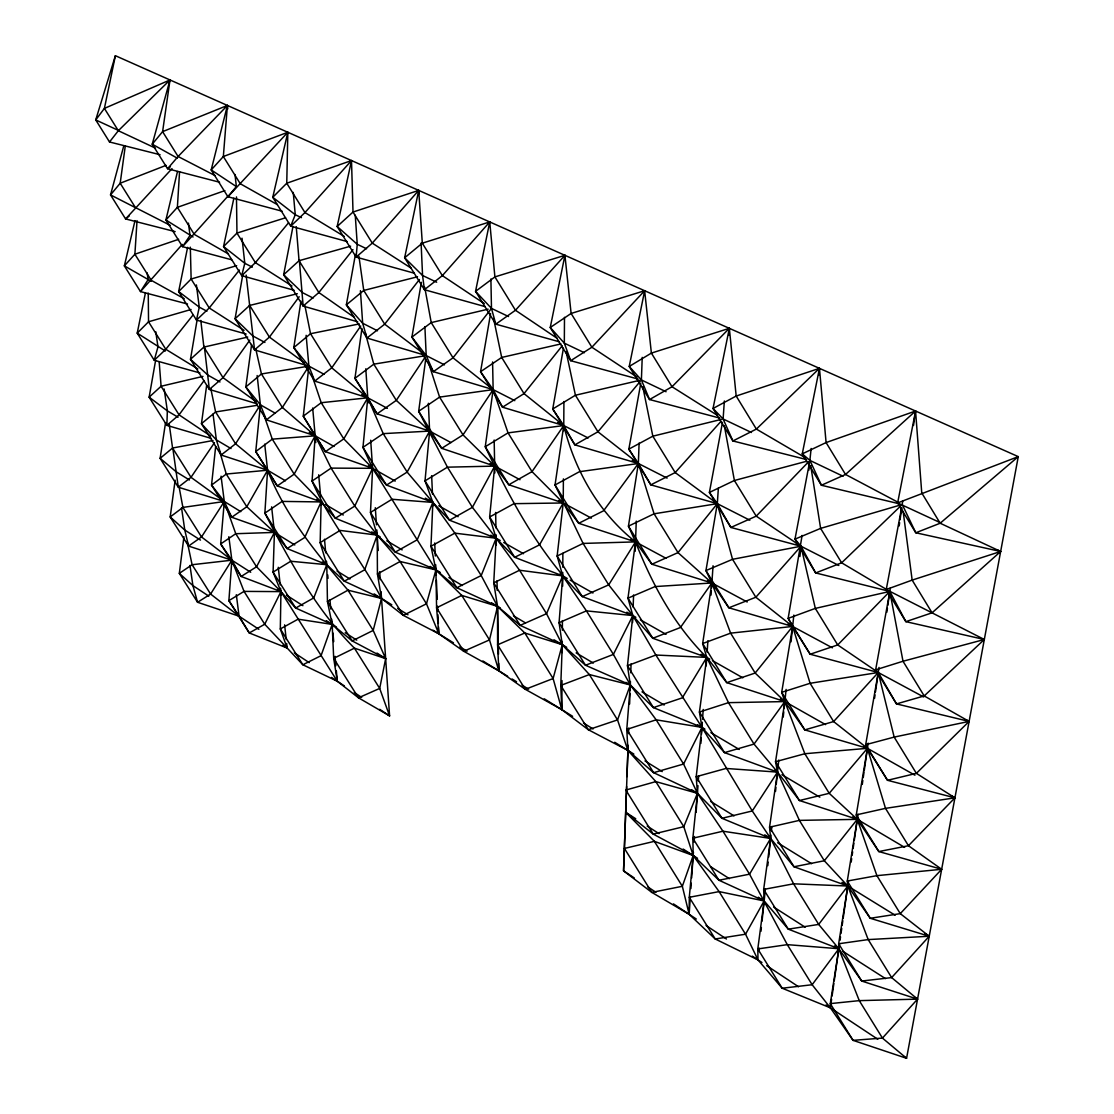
<?xml version="1.0" encoding="UTF-8"?>
<svg xmlns="http://www.w3.org/2000/svg" width="1114" height="1114" viewBox="0 0 1114 1114"><rect width="100%" height="100%" fill="white"/><g stroke="black" fill="none" stroke-linecap="round" stroke-linejoin="round"><path stroke-width="1.5" d="M563.433 348.222L552.739 408.977L563.754 425.548L555.037 484.966L583.082 543.423L608.704 584.864L632.836 615.569L655.854 655.032L701.973 727.386L752.27 810.964L770.623 838.438L793.6 883.82L818.693 924.411L838.828 948.738L861.707 981.044L891.646 977.591L929.229 936.247L870.257 918.284L847.782 886.02L794.004 866.762L770.623 838.438L721.969 818.303L697.448 793.307L653.626 772.684L627.934 750.432L588.345 729.74L561.818 709.646L562.013 680.584M562.208 652.595L562.278 641.469M562.361 630.259L562.417 620.595M562.654 586.215L562.751 572.429M562.793 567.221L562.876 553.324M160.068 154.721L109.52 141.979L95.734 119.922L115.383 55.7L1018.266 456.629L906.573 1058.3L853.059 1040.351L830.39 1007.85L812.148 984.734L787.292 944.644L749.555 874.17L722.944 831.211L697.448 793.307L683.578 764.037L656.174 719.811L630.315 684.957L613.396 654.405L586.424 610.876L562.723 575.896L557.139 556.011L563.224 502.985L563.392 478.895M563.726 430.714L563.921 401.527M564.492 317.323L564.325 343.154L570.688 360.699L638.113 379.066M564.895 258.768L564.923 255.315L494.908 276.899L475.553 291.353L495.8 324.174L559.312 341.775M889.515 593.121L875.646 669.82L878.25 672.508L865.675 744.709L867.43 748.316L856.262 814.891L857.293 819.347L847.294 881.035L847.782 886.02L838.661 943.767L838.828 948.738L830.292 1003.617L830.39 1007.85L782.181 988.229L758.007 959.906L715.216 938.977L689.148 914.302L651.815 892.398L623.548 870.842L627.934 750.432L626.778 729.433L630.315 684.957L627.461 665.712L632.836 615.569L627.976 598.162L635.509 541.891L628.435 526.17L638.364 463.508L628.839 449.137L640.787 383.327M635.732 818.734L625.678 812.301L654.378 841.335L682.339 886.298L689.148 914.302L689.288 897.299L693.187 855.51L692.852 838.215L697.448 793.307L696.194 776.695L701.973 727.386L699.425 712.041L706.763 657.399L702.656 643.544L711.874 582.984L705.956 570.563L717.305 503.667L709.395 492.444L722.471 422.387M271.621 506.856L274.434 532.408L273.083 572.081L280.951 591.618L280.31 628.937L287.161 648.042L302.855 664.766L337.291 681.239L358.485 697.81L389.58 715.884L381.058 591.576M626.625 786.512L623.548 870.842L634.27 877.943M626.973 776.611L628.115 745.266M628.547 733.625L628.742 728.027M629.619 704.048L629.995 693.576M630.12 690.123L630.44 681.49M630.747 672.814L631.081 663.916M632.585 622.503L632.836 615.569L582.288 596.589C539.58 554.285 510.992 500.451 485.258 446.742L492.903 391.306M633.142 607.019L633.587 594.96M635.175 551.333L636.261 521.129M638.238 466.919L639.102 443.038M642.221 357.371L641.399 379.958L649.546 399.55L719.769 418.084M370.683 440.225L372.605 468.312L370.475 512.44L377.186 535.11L377.437 573.975L381.531 598.455L373.19 630.413L385.653 658.639L379.693 688.424L389.58 715.884L379.693 709.326M179.563 171.695L177.377 207.343L194.254 234.386L228.44 253.936M137.036 220.614L134.891 254.229L151.226 280.31L184.256 298.747M689.148 914.302L690.36 896.673M690.917 888.554L691.279 883.165M691.641 877.985L693.423 852.043M694.106 841.975L694.482 836.503M696.139 812.315L697.977 785.649M698.283 781.165L698.631 775.957M700.873 743.414L701.249 737.788M701.486 734.321L702.321 722.262M702.53 719.268L703.199 709.451M706.179 665.949L706.763 657.399C674.137 625.135 652.094 584.293 635.509 541.891C598.622 512.677 575.033 470.818 563.754 425.548L524.012 393.618L501.69 357.441L493.599 318.534M707.125 652.219L707.905 640.745M711.038 595.099L711.317 590.935M711.512 588.164L713.057 565.731M717.068 507.107L718.377 488.113M724.351 400.998L723.111 418.975L732.901 440.963L806.55 459.553M728.862 335.23L729.336 328.324L651.384 353.096L629.229 366.45L649.546 399.55L672.021 386.753L729.336 328.324L736.187 396.041L756.364 429.085L805.436 457.784M219.569 182.223L167.56 168.729L152.242 144.193L162.602 131.647L227.409 105.454L223.343 156.531L240.276 183.74L277.428 204.67M224.165 503.194L220.683 543.952L241.153 576.467L280.951 591.618L295.683 608.049L332.167 624.397L352.163 640.912L385.653 658.639L354.433 648.153C316.028 609.692 289.668 561.038 264.867 513.136L267.583 470.219L255.747 451.574L260.384 404.814L257.153 375.529M758.885 951.481L759.233 948.111M760.987 931.262L761.377 927.544M762.046 921.153L765.374 889.111M767.797 865.662L768.173 862.083M768.702 857.014L770.985 835.04M771.431 830.738L771.863 826.532M775.511 791.469L775.929 787.417M776.277 784.019L778.77 760.068M783.239 717.068L783.769 711.902M784.131 708.476L784.841 701.583L781.694 692.323L792.653 626.444L788.155 618.367L802.108 535.416M785.008 700.065L786.108 689.399M791.051 641.817L793.836 615.067M799.908 556.54L800.799 547.935M808.875 470.219L809.391 465.304M888.136 591.005L815.671 572.944L794.978 539.134L809.892 460.402L811.131 448.469M818.748 375.167L819.458 368.344L736.187 396.041L713.03 408.476L732.901 440.963L756.364 429.085L819.458 368.344L826.087 442.564L845.526 474.467L899.165 502.86M215.656 446.603L211.535 485.105L231.74 517.258L274.434 532.408L287.092 548.561L326.792 564.701L344.323 581.202L381.531 598.455L403.31 615.36L438.819 633.796L463.73 651.286L498.849 670.823L525.307 689.329L561.818 709.646L560.774 685.416L562.264 644.672L559.075 622.656L562.723 575.896L514.682 557.32L496.162 538.229L472.406 507.343L447.438 467.17L418.669 411.275L425.743 358.959M183.949 536.725L179.326 573.376L197.568 602.284L239.078 616.195L249.258 632.947L287.161 648.042L286.66 643.432M566.107 351.564L575.423 395.233L597.939 431.786L638.364 463.508L654.085 513.805L677.994 552.614L711.874 582.984L730.617 633.156L755.167 673.037L784.841 701.583L775.525 761.711L777.516 772.113L769.551 827.187L770.623 838.438L763.661 889.404L764.134 900.934L757.799 948.947L758.007 959.906L745.544 934.214L719.101 891.604L693.187 855.51L683.787 826.672L655.826 781.61L627.934 750.432L617.518 719.909L589.362 674.555L562.264 644.672L546.542 613.689L519.57 570.243L496.162 538.229L489.645 516.98L494.7 466.112L463.02 434.892L439.598 397.113L428.263 361.966M175.149 480.218L170.191 516.952L188.545 546.069L231.865 560.189L241.153 576.467L256.554 566.775L274.434 532.408L246.807 506.731L226.267 474.035L219.667 451.281M125.269 146.129L120.187 183.239L110.537 194.908L125.59 218.943L175.163 231.628M206.675 385.221L201.453 423.71L221.115 455.027L267.583 470.219L277.289 485.955L321.138 501.927L335.356 518.261L377.186 535.11L395.247 552.126L435.922 569.881L456.851 587.746L497.54 606.364L520.168 625.372L562.264 644.672L585.504 665.253L630.315 684.957L653.403 707.599L701.973 727.386L724.504 752.618L777.516 772.113L799.448 800.52L857.293 819.347L878.821 851.556L941.664 869.282L900.265 913.633L870.257 918.284L847.294 881.035L876.899 875.66L941.664 869.282L908.453 845.721L885.505 808.36L867.43 748.316L833.62 721.566L810.101 683.286L792.653 626.444L755.849 597.243L732.552 559.312L717.305 503.667L675.181 472.559L652.832 436.187L642.792 386.767M251.625 344.435L245.818 386.934L266.413 419.853L315.178 435.811L325.455 451.685L372.605 468.312L386.488 485.091L432.859 502.414L449.513 520.224L496.162 538.229L493.739 582.873L497.54 606.364L498.515 654.266M361.939 328.421L354.948 378.314L377.061 413.865L429.628 431.09L441.687 448.343L494.7 466.112L508.806 484.757L563.224 502.985L578.737 523.302L635.509 541.891L651.899 564.227L711.874 582.984L728.848 607.784L792.653 626.444L810.17 654.238L878.25 672.508L896.491 703.909L969.11 721.412L916.376 773.353L887.524 780.301L867.43 748.316L804.795 729.879L784.841 701.583L726.76 682.631L706.763 657.399L652.79 638.28L632.836 615.569L586.424 610.876L559.075 622.656L585.504 665.253L613.396 654.405L632.836 615.569M830.626 1006.248L831.601 999.397M832.074 996.027L833.857 983.634M834.247 980.821L839.552 943.642M840.04 940.272L840.527 936.874M841 933.49L841.738 928.394M842.17 925.274L842.811 920.818M843.187 918.228L848.506 880.896M851.193 862.083L851.681 858.671M852.168 855.246L852.656 851.82M853.143 848.408L853.881 843.284M854.285 840.416L858.017 814.264M862.278 784.395L862.849 780.454M863.253 777.6L863.977 772.503M864.227 770.777L868.168 743.149M874.56 698.353L875.047 694.913M875.479 691.919L878.974 667.439M886.855 612.199L887.412 608.314M887.83 605.334L889.599 592.968M890.309 588.011L889.821 591.423L905.877 621.654L984.316 639.492L924.202 695.93L896.491 703.909L875.646 669.82L903.008 661.243L984.316 639.492L886.257 589.501L901.588 507.887M899.165 525.961L899.625 522.675M900.042 519.82L901.755 507.803M902.716 501.077L902.229 504.475L915.792 532.771L1000.664 551.472L932.07 612.811L905.877 621.654L886.257 589.501L912.157 580.102L1000.664 551.472L997.531 549.982M913.508 425.478L915.569 411.024L826.087 442.564L802.261 453.858L821.408 485.258L898.859 503.681M165.54 422.735L160.124 458.327L178.296 487.194L224.304 501.495L231.74 517.258L246.807 506.731L267.583 470.219L235.583 443.79L215.615 411.957L210.797 388.563M300.947 301.128L293.804 347.568L314.719 381.099L367.773 397.809L377.061 413.865L396.306 400.358L425.242 357.023M197.275 318.91L190.48 359.321L209.348 389.427L257.083 403.811M490.606 313.521L480.566 371.7L502.525 407.209L563.754 425.548L574.866 444.862L638.364 463.508L650.813 484.855L717.305 503.667L730.881 527.451L800.98 546.236L815.671 572.944L841.641 562.807L900.989 505.672M421.384 282.329L411.902 337.082L433.332 371.672L493.14 389.622L514.807 400.65M155.626 360.282L149.137 397.183L166.863 425.367L211.423 438.443M242.727 275.047L235.082 318.729L254.549 349.893L308.898 366.116L324.049 374.276M355.436 254.396L346.357 304.846L366.952 338.029L424.559 355.088M292.996 226.379L283.652 274.754L303.147 306.072L357.705 321.821M819.458 368.344L802.261 453.858L809.892 460.402L821.408 485.258L845.526 474.467L915.569 411.024L897.633 502.929L915.792 532.771L940.16 523.232L1018.266 456.629L897.633 502.929L941.288 523.134M145.405 292.996L137.217 333.142L154.247 360.268L199.879 372.925M187.612 247.336L178.644 291.562L196.496 320.094L246.166 334.061M490.898 279.001L491.483 308.397L495.8 324.174L515.462 310.263L564.923 255.315L550.246 327.502L570.688 360.699L591.882 347.234L644.644 290.726L651.384 353.096L672.021 386.753L717.277 415.285M729.336 328.324L713.03 408.476L723.111 418.975L751.463 432.497M115.383 55.7L104.396 108.406L95.734 119.922L119.087 130.728M414.269 273.195L356.132 257.097L337.166 226.49L353.013 212.05L418.711 190.397L404.647 257.78L424.406 289.71L484.938 306.573M233.856 198.236L223.552 246.542L241.724 275.673L294.082 290.253M135.017 220.586L124.35 265.856L140.489 291.59L187.514 304.011M177.488 171.514L165.902 220.001L182.571 246.667L231.698 259.785M424.518 355.853L373.803 364.167L354.948 378.314L367.773 397.809L383.216 433.638L407.153 472.085L432.859 502.414L454.832 533.146L481.206 575.548L497.54 606.364L489.492 639.909L498.849 670.823L498.696 663.317M170.386 166.752L167.56 168.729L178.087 156.503L227.409 105.454L211.2 169.927L227.91 196.76L282.12 211.2M123.793 145.781L110.537 194.908L134.766 207.301M630.315 684.957L617.518 719.909L588.345 729.74L560.774 685.416L589.362 674.555L630.315 684.957L625.873 682.339M691.529 789.659L697.448 793.307L683.787 826.672L653.222 834.094L625.678 812.301M304.916 305.709L310.528 333.713L331.777 367.829L367.773 397.809L362.969 447.368L372.605 468.312L354.795 506.062L335.356 518.261L312.073 481.053L315.178 435.811L303.273 416.176L308.898 366.116L306.127 335.314M226.602 507.942L235.764 533.717L256.554 566.775L280.951 591.618L264.728 624.244L249.258 632.947L228.885 600.641L231.865 560.189L220.683 543.952L235.764 533.717L274.434 532.408M758.342 897.216L764.134 900.934L745.544 934.214L715.216 938.977L689.288 897.299L719.101 891.604L764.134 900.934L788.294 929.16L838.828 948.738L859.27 1000.637L882.441 1038.081L906.573 1058.3L903.691 1056.392M563.224 502.985L539.51 544.857L514.682 557.32L489.645 516.98L513.986 503.667L563.224 502.985L532.019 471.64L508.04 432.873L493.14 389.622L480.566 371.7L501.69 357.441L560.927 343.934M764.775 834.832L770.623 838.438L749.555 874.17L718.948 880.241L693.187 855.51L653.222 834.094L625.845 790.049L655.826 781.61L697.448 793.307M706.763 657.399L682.325 697.837L653.403 707.599L627.461 665.712L655.854 655.032L706.763 657.399L728.472 702.656L754.039 744.096L777.516 772.113L799.392 820.377L824.318 860.76L847.782 886.02L868.182 939.589L891.646 977.591L917.546 999.133L882.441 1038.081L853.059 1040.351L830.292 1003.617L859.27 1000.637L917.546 999.133L914.873 997.42M259.465 406.248L235.583 443.79L221.115 455.027L216.367 439.905L213.039 414.088M223.399 502.915L201.523 536.962L188.545 546.069L184.785 530.055L181.526 507.733M777.516 772.113L752.27 810.964L721.969 818.303L696.194 776.695L725.994 768.451L777.516 772.113L774.55 770.359M214.417 442.773L190.995 477.321L178.296 487.194L172.809 448.148M360.727 326.04L331.777 367.829L314.719 381.099L308.898 366.116L293.804 347.568L310.528 333.713L359.293 323.923M249.815 340.104L223.023 377.66L209.348 389.427L204.308 346.259M784.841 701.583L754.039 744.096L724.504 752.618L699.425 712.041L728.472 702.656L784.841 701.583L804.837 753.732L829.22 793.321L857.293 819.347L876.899 875.66L900.265 913.633L929.229 936.247L868.182 939.589L838.661 943.767L861.707 981.044L917.546 999.133M204.043 380.654L179.062 414.854L166.863 425.367L167.351 410.871L164.148 388.981M299.193 296.714L269.421 337.096L254.549 349.893L249.411 305.264M838.828 948.738L812.148 984.734L782.181 988.229L757.799 948.947L787.292 944.644L838.828 948.738L834.442 945.925M419.407 279.544L384.692 324.188L366.952 338.029L362.663 323.255L360.421 290.643M508.541 316.529L491.483 308.397L453.022 357.817L433.332 371.672L426.202 355.575L411.902 337.082L431.229 322.6L488.141 309.177M109.52 141.979L118.335 130.714L169.996 79.957L162.602 131.647L178.087 156.503L214.877 175.497M192.792 315.29L165.791 349.295L154.247 360.268L157.979 346.872L155.765 331.735M239.399 270.061L209.237 307.965L196.496 320.094L199.267 307.13L196.398 284.933M352.985 249.661L318.841 292.536L303.147 306.072L299.304 259.673M562.194 345.813L524.012 393.618L502.525 407.209L493.14 389.622L492.583 361.966M235.012 174.494L236.349 186.581L227.91 196.76L287.83 132.274L286.758 183.239L304.958 212.565L344.17 236.363M288.61 222.703L255.385 262.653L241.724 275.673L244.788 263.294L242.03 238.187M640.285 381.294L597.939 431.786L574.866 444.862L552.739 408.977L575.423 395.233L639.715 380.347M182.264 244.412L140.489 291.59L148.134 279.614L147.159 272.874M228.384 195.632L182.571 246.667L190.021 235.43L188.433 223.106M484.27 303.579L442.355 275.631L422.303 243.172L418.711 190.397L372.271 243.131L356.132 257.097L357.246 244.3L355.255 215.253M900.558 504.962L820.614 528.398L794.978 539.134L800.98 546.236L755.849 597.243L728.848 607.784L705.956 570.563L732.552 559.312L800.98 546.236L815.323 608.397L837.714 644.936L878.25 672.508L894.166 737.092L916.376 773.353L954.921 797.833L908.453 845.721L878.821 851.556L856.262 814.891L885.505 808.36L954.921 797.833L951.913 796.12M720.828 421.524L675.181 472.559L650.813 484.855L628.839 449.137L652.832 436.187L721.44 419.379M172.016 168.618L125.59 218.943L129.252 215.921M808.708 461.642L756.225 516.144L730.881 527.451L709.395 492.444L734.391 480.496L806.536 461.293M888.61 592.662L837.714 644.936L810.17 654.238L788.155 618.367L815.323 608.397L888.123 591.812M166.056 165.359L120.187 183.239L135.407 207.566L170.303 225.376M224.875 190.619L177.377 207.343L165.902 220.001L193.07 236.976M178.672 239.301L134.891 254.229L124.35 265.856L151.142 281.229M285.546 217.773L236.962 233.091L223.552 246.542L244.788 263.294L252.349 267.137M236.655 265.675L191.135 279.015L178.644 291.562L199.267 307.13L206.912 311.238M191.079 309.483L148.538 321.779L137.217 333.142L165.345 351.035M350.604 246.18L299.053 260.704L283.652 274.754L302.27 292.536L313.104 298.051M417.527 276.773L363.749 290.448L346.357 304.846L362.663 323.255L377.507 330.802M297.341 293.734L249.661 305.431L235.082 318.729L252.794 335.927L264.923 342.458M202.999 376.379L161.098 386.252L149.137 397.183L167.351 410.871L178.073 417.221M247.726 337.082L203.89 347.095L190.48 359.321L208.04 375.195L220.001 381.963M890.462 594.834L903.008 661.243L924.202 695.93L969.11 721.412L894.166 737.092L865.675 744.709L887.524 780.301L954.921 797.833M212.997 440.517L172.573 448.023L160.124 458.327L176.277 471.863L189.422 479.981M257.055 405.343L215.615 411.957L201.453 423.71L216.367 439.905L231.002 448.566M365.336 333.072L373.803 364.167L396.306 400.358L429.628 431.09L425.019 480.858L432.859 502.414L430.979 546.236L435.922 569.881L436.577 607.798L463.73 651.286L489.492 639.909L461.767 595.419L435.922 569.881L372.605 468.312L331.095 468.117L312.073 481.053C329.897 522.981 360.797 557.877 381.531 598.455L347.986 590.183C316.487 553.602 285.365 515.685 267.583 470.219L226.267 474.035L211.535 485.105L224.304 501.495L182.905 507.413L170.191 516.952L184.785 530.055L200.478 540.095M336.358 670.907L337.291 681.239L280.951 591.618L244.036 591.395L228.885 600.641L239.078 616.195L236.321 594.723M770.623 838.438L722.944 831.211L692.852 838.215L718.948 880.241L764.134 900.934M347.262 241.585L290.712 226.17L272.763 197.289L287.83 132.274L223.343 156.531L211.2 169.927L236.349 186.581M561.818 709.646L553.115 678.537L524.805 632.989L497.54 606.364L461.767 595.419L436.577 607.798L438.819 633.796L426.481 603.788L400.079 561.512L377.186 535.11L354.795 506.062L331.095 468.117L315.178 435.811L282.371 407.459L261.442 373.97L255.802 349.155M1000.664 551.472L940.16 523.232L921.751 492.931L915.569 411.024M155.5 148.176L118.335 130.714L104.396 108.406L169.996 79.957L152.242 144.193L177.335 158.174M301.462 217.662L295.252 214.71L272.763 197.289L286.758 183.239L351.509 160.555L353.013 212.05L372.271 243.131L411.066 268.098M366.576 248.756L357.246 244.3L337.166 226.49L351.509 160.555L304.958 212.565L290.712 226.17L295.252 214.71L293.247 192.388M436.66 282.218L422.568 275.492L404.647 257.78L422.303 243.172L489.728 221.937L494.908 276.899L515.462 310.263L557.139 338.322M584.363 352.734L564.325 343.154L550.246 327.502L571.12 313.452L644.644 290.726L629.229 366.45L641.399 379.958L666.075 391.738M809.892 460.402L843.089 476.249M444.458 364.863L426.202 355.575L424.894 326.611M557.613 422.429L588.164 437.969M632.279 460.402L667.091 478.115M714.213 502.094L749.847 520.224M796.329 543.869L838.828 565.48M361.73 394.551L387.38 408.365M426.606 429.461L450.947 442.564M490.16 463.661L519.987 479.716M558.657 500.534L591.381 518.135M630.997 539.454L666.13 558.365M707.529 580.645L747.216 602.006M788.071 623.993L832.395 647.833M875.186 670.865L923.673 696.96M966.284 719.895L969.11 721.412M260.384 404.814L266.413 419.853L282.371 407.459L308.898 366.116L261.442 373.97L245.818 386.934L260.384 404.814L275.353 413.28M309.246 432.469L334.019 446.477M368.428 465.944L395.205 481.095M425.325 498.153L432.859 502.414L433.026 505.867M438.763 505.756L458.119 516.701M490.773 535.18L500.228 540.527M503.723 542.504L523.496 553.7M559.701 574.183L567.207 578.431M570.187 580.116L592.954 593.01M626.862 612.185L635.857 617.281M640.369 619.83L666.033 634.353M701.166 654.238L709.771 659.098M712.417 660.602L742.801 677.799M780.343 699.035L825.544 724.615M864.422 746.617L914.928 775.205M264.659 468.479L285.435 480.788M316.668 499.281L321.138 501.927L321.445 505.31M325.553 504.545L343.265 515.016M371.742 531.879L380.125 536.851M386.781 540.791L402.154 549.884M430.046 566.399L440.322 572.485M448.886 577.553L462.338 585.518M491.553 602.813L500.186 607.924M513.429 615.764L525.488 622.907M554.006 639.784L566.692 647.304M576.161 652.901L593.33 663.067M641.998 691.878L664.181 705.009M697.489 724.727L704.925 729.141M710.857 732.65L739.236 749.444M781.944 774.731L819.82 797.164M852.864 816.715L904.652 847.378M886.897 589.696L841.641 562.807L820.614 528.398L810.7 465.499M197.832 368.943L165.791 349.295L148.538 321.779L148.259 293.107M221.394 499.699L240.777 511.646M271.482 530.584L294.792 544.969M322.35 561.957L326.792 564.701L327.446 601.504L332.167 624.397L333.699 658.346L337.291 681.239M337.027 571.022L349.949 578.988M374.137 593.901L391.808 604.805M397.642 608.397L407.975 614.775M432.942 630.176L453.468 642.82M459.943 646.816L467.058 651.217M482.863 660.964L507.664 676.254M512.092 678.983L516.534 681.726M522.118 685.166L528.649 689.19M544.245 698.812L572.61 716.302M583.485 723.014L593.094 728.946M614.705 742.272L633.852 754.081M644.992 760.946L662.245 771.598M710.621 801.426L734.042 815.866M777.614 842.741L811.563 863.684M841.933 882.413L895.169 915.248M925.066 933.685L929.229 936.247M292.007 285.992L255.385 262.653L236.962 233.091L236.474 196.913M229.011 558.365L250.72 572.262M278.068 589.766L280.951 591.618M286.535 595.196L302.897 605.668M326.318 620.651L336.539 627.196M345.173 632.724L356.745 640.132M376.978 653.082L385.653 658.639M647.22 826.087L659.015 833.634M683.133 849.063L697.531 858.281M710.565 866.622L729.391 878.681M773.617 906.991L805.171 927.196M843.103 951.481L885.477 978.607M244.077 330.343L209.237 307.965L191.135 279.015L190.327 247.169M637.152 377.159L591.882 347.234L571.12 313.452L564.923 255.315M208.791 596.129L192.917 585.616L179.326 573.376L192.095 564.728L231.865 560.189L244.036 591.395L264.728 624.244L287.161 648.042L282.928 645.229M236.196 614.287L258.88 629.313M294.333 652.79L309.191 662.635M331.554 677.451L344.351 685.918M354.252 692.476L361.702 697.42M647.791 886.897L655.951 892.314M673.469 903.9L696.32 919.05M706.067 925.497L726.453 939.005M752.27 956.104L761.948 962.51M766.697 965.657L798.543 986.753M826.045 1004.967L877.818 1039.265M800.98 546.236L756.225 516.144L734.391 480.496L724.365 425.813M210.63 436.047L179.062 414.854L161.098 386.252L159.205 362.287M354.182 317.309L318.841 292.536L299.053 260.704L296.24 226.629M256.234 401.792L223.023 377.66L203.89 347.095L200.798 320.442M304.818 363.122L269.421 337.096L249.661 305.431L246.152 275.088M423.431 353.486L384.692 324.188L363.749 290.448L358.931 256.262M239.078 616.195L210.602 594.054L192.095 564.728L187.222 541.613M491.803 388.563L453.022 357.817L431.229 322.6L424.726 287.259M372.605 468.312L343.78 438.874L321.208 402.711L311.572 374.081M491.483 308.397L475.553 291.353L489.728 221.937L442.355 275.631L424.406 289.71L422.568 275.492L421.092 243.005M932.07 612.811L912.157 580.102L903.134 511.354M263.781 414.617L272.289 439.153L294.18 474.146L321.138 501.927L320.164 542.629L326.792 564.701L313.772 597.884L295.683 608.049L273.083 572.081L290.782 561.247L326.792 564.701L326.486 561.289M179.117 487.097L182.905 507.413L201.523 536.962L231.865 560.189L210.602 594.054L197.568 602.284L192.917 585.616L189.965 565.411M169.244 424.378L172.573 448.023L190.995 477.321L224.304 501.495L221.045 476.179M228.843 536.711L232.311 563.587M227.409 105.454L227.785 108.894M264.714 444.138L267.959 473.673M278.277 567.291L280.213 584.85M280.575 588.234L281.327 595.029M284.613 624.843L286.228 639.492M312.672 408.044L315.791 442.592M318.688 474.801L320.679 496.83M324.494 539.246L325.72 552.822M327.697 574.852L328.017 578.347M329.953 599.875L330.788 609.052M331.707 619.287L332.473 627.85M332.947 633.017L333.713 641.622M335.036 656.313L335.885 665.74M365.782 368.79L368.121 402.962M375.307 507.706L376.476 524.833M376.838 529.972L378.245 550.511M379.693 571.705L380.236 579.628M498.849 670.823L497.582 644.825L497.54 606.364M418.711 190.397L418.864 193.864M428.361 403.268L429.781 434.571M431.647 475.706L432.483 494.115M434.711 543.005L435.296 556.039M435.685 564.687L436.159 575.061M436.396 580.241L437.259 599.248M437.565 606.155L437.802 611.349M437.955 614.789L438.359 623.436M438.512 626.89L438.819 633.796M494.156 440.03L494.839 472.977M495.633 512.468L495.953 527.925M496.092 534.79L496.301 545.038M497.025 580.812L497.22 590.476M562.264 644.672L553.115 678.537L525.307 689.329L497.582 644.825L524.805 632.989L562.264 644.672M435.922 569.881L426.481 603.788L403.31 615.36L377.437 573.975L400.079 561.512L435.922 569.881M693.187 855.51L682.339 886.298L651.815 892.398L624.425 848.436L654.378 841.335L693.187 855.51M332.167 624.397L321.055 655.673L302.855 664.766L280.31 628.937L298.106 619.175L332.167 624.397M377.186 535.11L364.71 569.769L344.323 581.202L320.164 542.629L340.09 530.417L377.186 535.11M496.162 538.229L481.206 575.548L456.851 587.746L430.979 546.236L454.832 533.146L496.162 538.229M432.859 502.414L417.235 539.775L395.247 552.126L370.475 512.44L391.989 499.267L432.859 502.414M562.723 575.896L546.542 613.689L520.168 625.372L493.739 582.873L519.57 570.243L562.723 575.896M321.138 501.927L304.721 537.491L287.092 548.561L264.867 513.136L282.107 501.411L321.138 501.927M701.973 727.386L683.578 764.037L653.626 772.684L626.778 729.433L656.174 719.811L701.973 727.386M494.7 466.112L472.406 507.343L449.513 520.224L425.019 480.858L447.438 467.17L494.7 466.112M315.178 435.811L294.18 474.146L277.289 485.955L255.747 451.574L272.289 439.153L315.178 435.811M429.628 431.09L407.153 472.085L386.488 485.091L362.969 447.368L383.216 433.638L429.628 431.09M367.773 397.809L343.78 438.874L325.455 451.685L303.273 416.176L321.208 402.711L367.773 397.809M635.509 541.891L608.704 584.864L582.288 596.589L557.139 556.011L583.082 543.423L635.509 541.891M493.14 389.622L463.02 434.892L441.687 448.343L418.669 411.275L439.598 397.113L493.14 389.622M563.754 425.548L532.019 471.64L508.806 484.757L485.258 446.742L508.04 432.873L563.754 425.548M711.874 582.984L680.403 627.53L652.79 638.28L627.976 598.162L655.116 586.563L711.874 582.984M638.364 463.508L603.551 510.811L578.737 523.302L555.037 484.966L579.405 471.709L638.364 463.508M847.782 886.02L818.693 924.411L788.294 929.16L763.661 889.404L793.6 883.82L847.782 886.02M857.293 819.347L824.318 860.76L794.004 866.762L769.551 827.187L799.392 820.377L857.293 819.347M717.305 503.667L677.994 552.614L651.899 564.227L628.435 526.17L654.085 513.805L717.305 503.667M792.653 626.444L755.167 673.037L726.76 682.631L702.656 643.544L730.617 633.156L792.653 626.444M867.43 748.316L829.22 793.321L799.448 800.52L775.525 761.711L804.837 753.732L867.43 748.316M878.25 672.508L833.62 721.566L804.795 729.879L781.694 692.323L810.101 683.286L878.25 672.508M347.986 590.183L327.446 601.504L352.163 640.912L373.19 630.413L347.986 590.183M354.433 648.153L333.699 658.346L358.485 697.81L379.693 688.424L354.433 648.153"/></g></svg>
